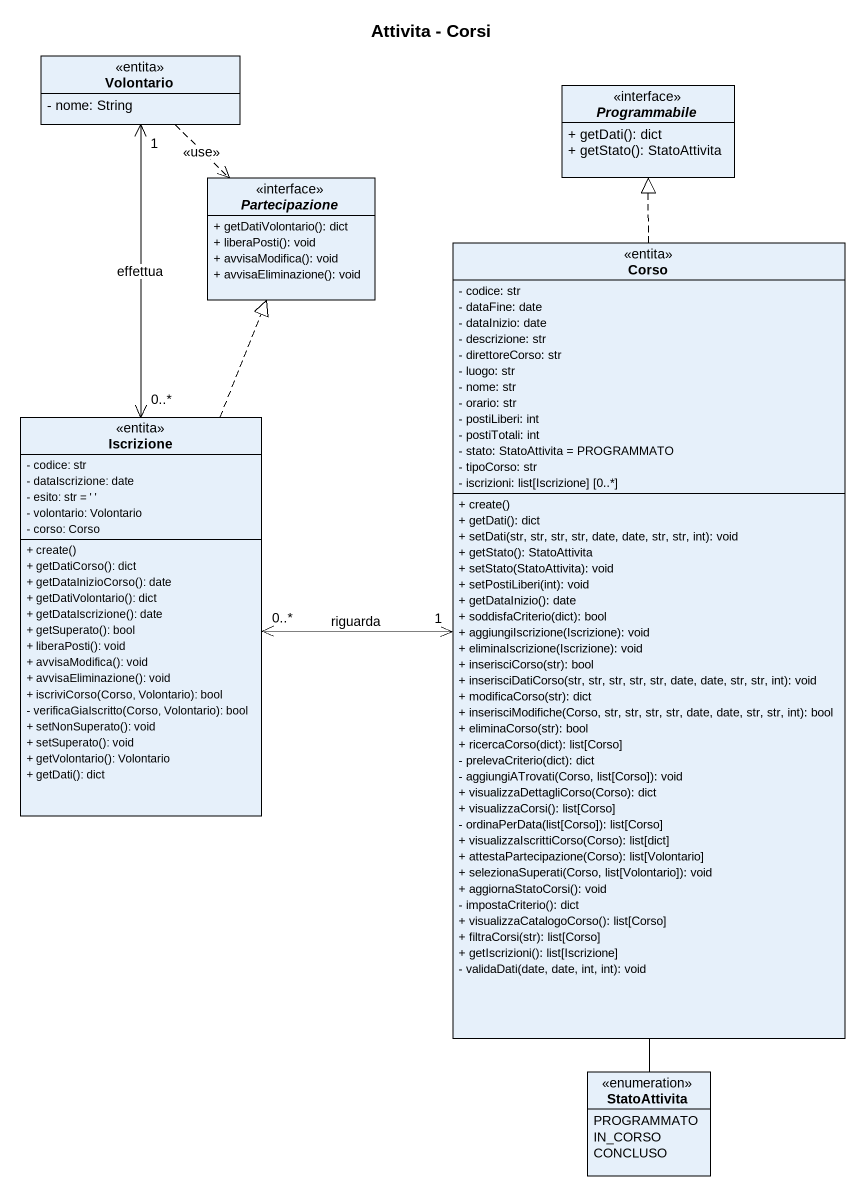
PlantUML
@startuml
title Attivita - Corsi
hide circle
hide empty members
skinparam classAttributeIconSize 0
class Volontario <<entita>> {
  - nome: String
}
interface Programmabile {
  + getDati(): dict
  + getStato(): StatoAttivita
}
interface Partecipazione {
  + getDatiVolontario(): dict
  + liberaPosti(): void
  + avvisaModifica(): void
  + avvisaEliminazione(): void
}
class Corso <<entita>> {
  - codice: str
  - dataFine: date
  - dataInizio: date
  - descrizione: str
  - direttoreCorso: str
  - luogo: str
  - nome: str
  - orario: str
  - postiLiberi: int
  - postiTotali: int
  - stato: StatoAttivita = PROGRAMMATO
  - tipoCorso: str
  - iscrizioni: list[Iscrizione] [0..*]
  + create()
  + getDati(): dict
  + setDati(str, str, str, str, date, date, str, str, int): void
  + getStato(): StatoAttivita
  + setStato(StatoAttivita): void
  + setPostiLiberi(int): void
  + getDataInizio(): date
  + soddisfaCriterio(dict): bool
  + aggiungiIscrizione(Iscrizione): void
  + eliminaIscrizione(Iscrizione): void
  + inserisciCorso(str): bool
  + inserisciDatiCorso(str, str, str, str, str, date, date, str, str, int): void
  + modificaCorso(str): dict
  + inserisciModifiche(Corso, str, str, str, str, date, date, str, str, int): bool
  + eliminaCorso(str): bool
  + ricercaCorso(dict): list[Corso]
  - prelevaCriterio(dict): dict
  - aggiungiATrovati(Corso, list[Corso]): void
  + visualizzaDettagliCorso(Corso): dict
  + visualizzaCorsi(): list[Corso]
  - ordinaPerData(list[Corso]): list[Corso]
  + visualizzaIscrittiCorso(Corso): list[dict]
  + attestaPartecipazione(Corso): list[Volontario]
  + selezionaSuperati(Corso, list[Volontario]): void
  + aggiornaStatoCorsi(): void
  - impostaCriterio(): dict
  + visualizzaCatalogoCorso(): list[Corso]
  + filtraCorsi(str): list[Corso]
  + getIscrizioni(): list[Iscrizione]
  - validaDati(date, date, int, int): void
}
class Iscrizione <<entita>> {
  - codice: str
  - dataIscrizione: date
  - esito: str = ' '
  - volontario: Volontario
  - corso: Corso
  + create()
  + getDatiCorso(): dict
  + getDataInizioCorso(): date
  + getDatiVolontario(): dict
  + getDataIscrizione(): date
  + getSuperato(): bool
  + liberaPosti(): void
  + avvisaModifica(): void
  + avvisaEliminazione(): void
  + iscriviCorso(Corso, Volontario): bool
  - verificaGiaIscritto(Corso, Volontario): bool
  + setNonSuperato(): void
  + setSuperato(): void
  + getVolontario(): Volontario
  + getDati(): dict
}
enum StatoAttivita {
  PROGRAMMATO
  IN_CORSO
  CONCLUSO
}
Volontario ..> Partecipazione : <<use>>
Volontario "1" <--> "0..*" Iscrizione : effettua
Corso .up.|> Programmabile
Corso -- StatoAttivita
Iscrizione .up.|> Partecipazione
Iscrizione "0..*" <-right-> "1" Corso : riguarda
@enduml
